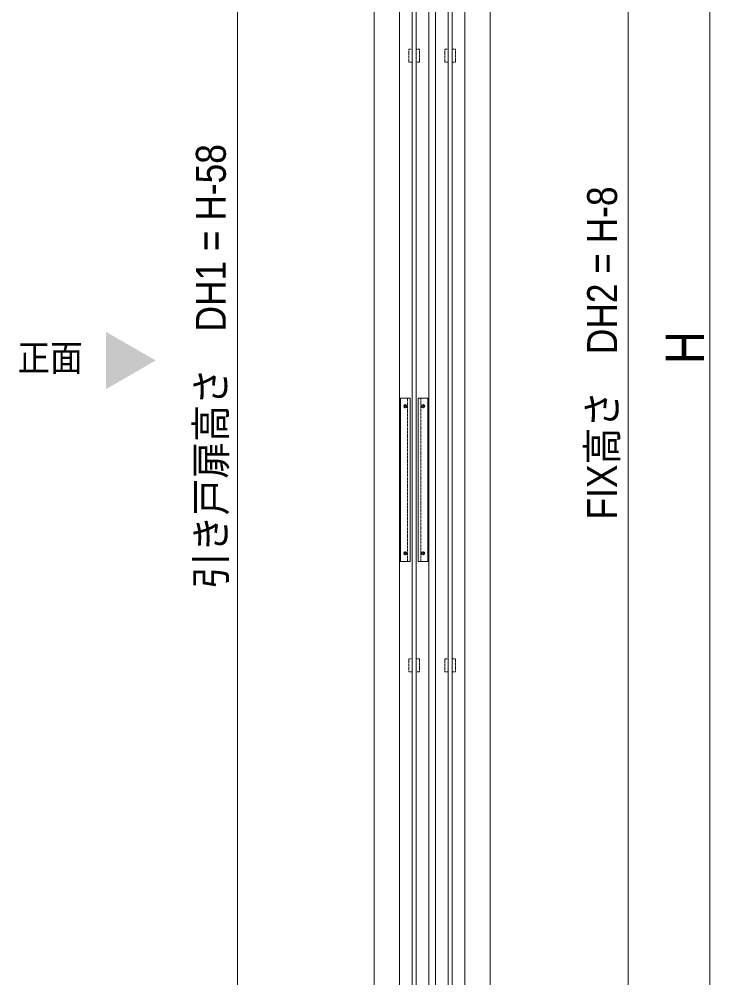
# Model space of a CAD drawing. Units: millimetres, scale not verified. Extents: x -6062 to 6062, y -3045 to 3045.
# Drawn here: x -1292 to -446, y -1597 to -423 of the extents above; entities that cross this region are included whole.
import ezdxf
from ezdxf.enums import TextEntityAlignment as Align

# ---------------------------------------------------------------- set-up
doc = ezdxf.new("R2010")
doc.units = ezdxf.units.MM
doc.header["$LTSCALE"] = 20
doc.linetypes.add('CHAIN1', pattern=[8, 5, -1, 1, -1])
doc.linetypes.add('DASHED1', pattern=[1.8, 1.2, -0.6])
for name, color, linetype, lineweight in [('0-0_2寸法-1', 7, 'Continuous', 9), ('0-2_2寸法-3', 7, 'Continuous', 9), ('0-4_3一般', 7, 'Continuous', 9)]:
    doc.layers.add(name, color=color, linetype=linetype, lineweight=lineweight)
doc.styles.add('ＭＳ ゴシック', font='')
doc.styles.add('ＭＳ Ｐゴシック', font='')
doc.styles.get('ＭＳ ゴシック').set_extended_font_data('MS Gothic')
doc.styles.get('ＭＳ Ｐゴシック').set_extended_font_data('MS PGothic')

# ---------------------------------------------------------------- blocks, each defined once
blk = doc.blocks.new('グループ-31')
at = {"layer": '0-4_3一般'}
blk.add_line((19229.3, 5800), (19949.3, 5800), dxfattribs=at)
blk.add_lwpolyline([(19229.3, 6100), (19949.3, 6100), (19949.3, -39680), (19229.3, -39680)], close=True, dxfattribs=at)
blk = doc.blocks.new('グループ-37')
at = {"layer": '0-4_3一般'}
for p, q in [((20109.3, 6840), (20829.3, 6840)), ((20109.3, -40000), (20109.3, 6840)), ((20829.3, 6840), (20829.3, -40000)), ((20829.3, -40000), (20109.3, -40000))]:
    blk.add_line(p, q, dxfattribs=at)
blk = doc.blocks.new('グループ-41')
at = {"layer": '0-4_3一般'}
for p, q in [((20419.3, 5960), (20519.3, 5960)), ((20419.3, -39120), (20419.3, 5960)), ((20519.3, 5960), (20519.3, -39120)), ((20519.3, -39120), (20419.3, -39120))]:
    blk.add_line(p, q, dxfattribs=at)
blk = doc.blocks.new('グループ-43')
at = {"layer": '0-4_3一般'}
for p, q in [((19252.3, -17760), (19252.3, -21720)), ((19926.3, -21720), (19926.3, -17760))]:
    blk.add_line(p, q, dxfattribs=at)
at = {"layer": '0-4_3一般', "linetype": 'DASHED1'}
for p, q in [((19422.3, -21740), (19422.3, -17740)), ((19756.3, -17740), (19756.3, -21740))]:
    blk.add_line(p, q, dxfattribs=at)
at = {"layer": '0-4_3一般', "linetype": 'CHAIN1'}
for p, q in [((19328.3, -17940), (19416.3, -17940)), ((19372.3, -17984), (19372.3, -17896)), ((19762.3, -17940), (19850.3, -17940)), ((19806.3, -17896), (19806.3, -17984)), ((19328.3, -21540), (19416.3, -21540)), ((19372.3, -21584), (19372.3, -21496)), ((19762.3, -21540), (19850.3, -21540)), ((19806.3, -21496), (19806.3, -21584))]:
    blk.add_line(p, q, dxfattribs=at)
at = {"layer": '0-4_3一般'}
for points in [[(19272.3, -21740), (19492.3, -21740), (19492.3, -17740), (19272.3, -17740)], [(19906.3, -17740), (19686.3, -17740), (19686.3, -21740), (19906.3, -21740)]]:
    blk.add_lwpolyline(points, dxfattribs=at)
for centre in [(19372.3, -17940), (19806.3, -17940), (19372.3, -21540), (19806.3, -21540)]:
    blk.add_circle(centre, 40, dxfattribs=at)
for centre, start, end in [((19272.3, -17760), 135, 180), ((19272.3, -17760), 90, 135), ((19906.3, -17760), 45, 90), ((19906.3, -17760), 0, 45), ((19272.3, -21720), 180, 225), ((19272.3, -21720), 225, 270), ((19906.3, -21720), 270, 315), ((19906.3, -21720), 315, 0)]:
    blk.add_arc(centre, 20, start, end, dxfattribs=at)
blk = doc.blocks.new('グループ-51')
at = {"layer": '0-4_3一般'}
blk.add_lwpolyline([(19639.3, 5580), (19639.3, -39220), (19539.3, -39220), (19539.3, 5580)], close=True, dxfattribs=at)
blk = doc.blocks.new('グループ-54')
at = {"layer": '0-4_3一般', "linetype": 'DASHED1'}
for p, q in [((20339.3, -9520), (20339.3, -9200)), ((20339.3, -9200), (20419.3, -9200)), ((20419.3, -9200), (20419.3, -9520)), ((20519.3, -9520), (20519.3, -9200)), ((20519.3, -9200), (20599.3, -9200)), ((20599.3, -9200), (20599.3, -9520)), ((20419.3, -9520), (20339.3, -9520)), ((20599.3, -9520), (20519.3, -9520)), ((19459.3, -24440), (19459.3, -24120)), ((19459.3, -24120), (19539.3, -24120)), ((19539.3, -24120), (19539.3, -24440)), ((19639.3, -24440), (19639.3, -24120)), ((19639.3, -24120), (19719.3, -24120)), ((19719.3, -24120), (19719.3, -24440)), ((19539.3, -24440), (19459.3, -24440)), ((19719.3, -24440), (19639.3, -24440))]:
    blk.add_line(p, q, dxfattribs=at)
for points in [[(19459.3, -9200), (19539.3, -9200), (19539.3, -9520), (19459.3, -9520)], [(19639.3, -9200), (19719.3, -9200), (19719.3, -9520), (19639.3, -9520)], [(20339.3, -24120), (20419.3, -24120), (20419.3, -24440), (20339.3, -24440)], [(20519.3, -24120), (20599.3, -24120), (20599.3, -24440), (20519.3, -24440)]]:
    blk.add_lwpolyline(points, close=True, dxfattribs=at)
blk = doc.blocks.new('グループ-55')
at = {"layer": '0-4_3一般'}
for name in ['グループ-37', 'グループ-31', 'グループ-41', 'グループ-51', 'グループ-54', 'グループ-43']:
    blk.add_blockref(name, (0, 0), dxfattribs=at)
blk = doc.blocks.new('グループ-56')
at = {"layer": '0-4_3一般'}
for p, q in [((18609.3, 7000), (18609.3, -40000)), ((21449.3, 7000), (21449.3, -40000))]:
    blk.add_line(p, q, dxfattribs=at)

msp = doc.modelspace()

# ---------------------------------------------------------------- linework, layer by layer
at = {"layer": '0-0_2寸法-1'}
for p, q in [((-546.04, -1987.29), (-546.04, 329.29)), ((-446.04, -1987.29), (-446.04, 337.29)), ((-1024.54, 292.29), (-1024.54, -1974.29))]:
    msp.add_line(p, q, dxfattribs=at)
at = {"layer": '0-2_2寸法-3'}
msp.add_solid([(-1185.28, -805.93), (-1124.54, -841), (-1185.28, -876.07)], dxfattribs=at)

# ---------------------------------------------------------------- block references
at = {"layer": '0-4_3一般', "xscale": 0.05, "yscale": 0.05}
for name in ['グループ-55', 'グループ-56']:
    msp.add_blockref(name, (-1787.5, 0), dxfattribs=at)

# ---------------------------------------------------------------- texts
at = {"layer": '0-0_2寸法-1', "style": 'ＭＳ Ｐゴシック', "width": 0.9}
for s, height, p in [('引き戸扉高さ\u3000DH1 = H-58', 36.69, (-1027.65, -1120.73)), ('FIX高さ\u3000DH2 = H-8', 36.69, (-548.58, -1035.54)), ('H', 47.17, (-438.96, -845.25))]:
    msp.add_text(s, height=height, rotation=90, dxfattribs=at).set_placement(p, align=Align.BOTTOM_LEFT)
at = {"layer": '0-2_2寸法-3', "style": 'ＭＳ ゴシック', "width": 0.9}
msp.add_text('正面', height=32.55, dxfattribs=at).set_placement((-1293.76, -863.78), align=Align.BOTTOM_LEFT)

doc.saveas('drawing.dxf')
